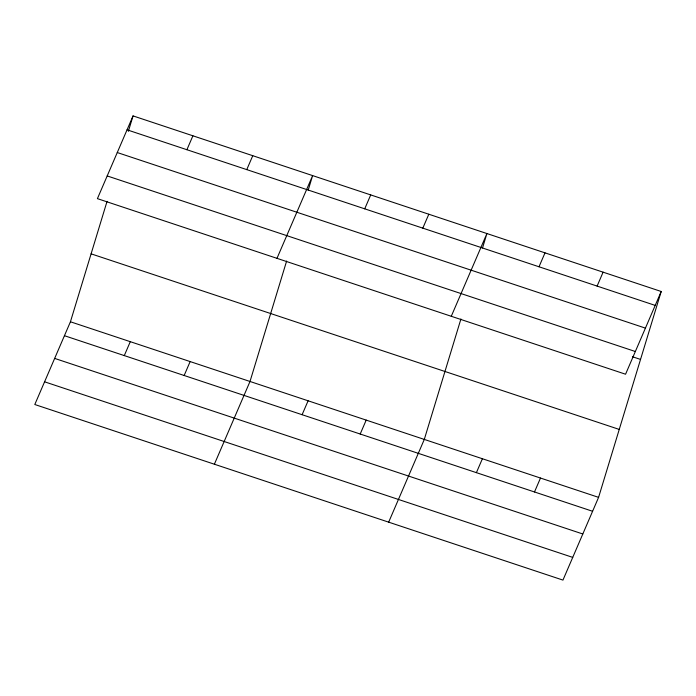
<?xml version="1.0" encoding="UTF-8"?>
<svg xmlns="http://www.w3.org/2000/svg" width="696" height="696" viewBox="0 0 696 696"><rect width="100%" height="100%" fill="white"/><g stroke="black" fill="none" stroke-linecap="round" stroke-linejoin="round"><path stroke-width="1.04" d="M661.2 291.485L625.565 374.222L97.414 198.638L133.049 115.901L661.2 291.485L598.586 497.362L562.951 580.099L34.8 404.515L70.435 321.778L107.062 201.335M128.351 131.344L133.049 115.901M286.63 261.035L250.003 381.478L214.377 464.215M308.232 190.008L312.617 175.601L276.982 258.338M460.926 318.977L424.299 439.42L388.664 522.157M482.528 247.95L486.913 233.543L451.278 316.28M186.902 149.727L192.905 135.798M124.297 355.595L130.291 341.675M246.767 169.624L252.761 155.704M184.153 375.501L190.147 361.572M364.721 208.835L370.716 194.915M302.108 414.712L308.102 400.792M422.811 228.149L428.814 214.229M360.206 434.026L366.2 420.106M539.008 266.777L545.003 252.857M476.395 472.654L482.398 458.734M597.107 286.091L603.101 272.171M534.493 491.968L540.487 478.048M127.046 129.821L655.206 305.405M117.267 152.537L645.427 328.12M107.193 175.931L635.344 351.515M632.386 356.709L640.538 359.423M91.098 253.84L619.249 429.423M70.435 321.778L598.586 497.362M64.441 335.698L592.592 511.282M54.653 358.405L582.813 533.989M44.579 381.808L572.738 557.392"/></g></svg>
